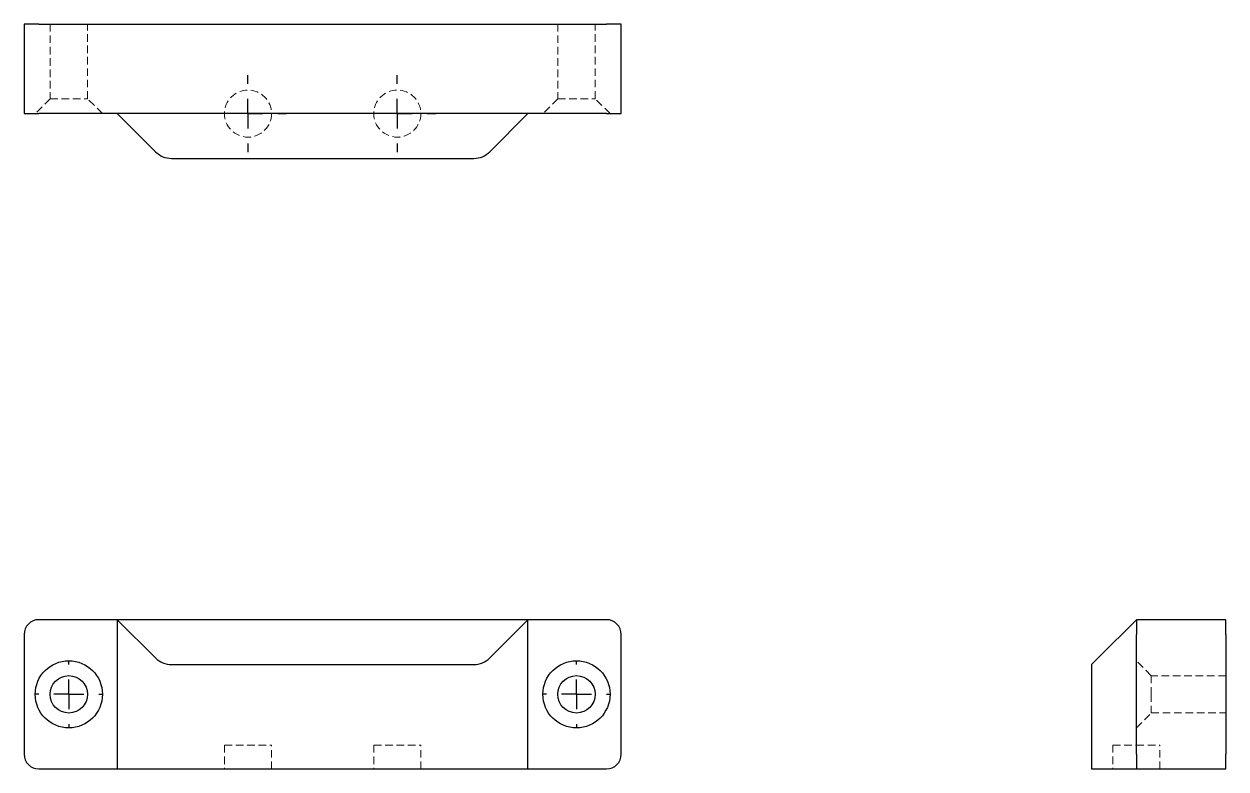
# Model space of a CAD drawing. Header units: millimetres. Extents: x 33 to 234, y 44 to 169.
import ezdxf

# ---------------------------------------------------------------- set-up
doc = ezdxf.new("R2010")
doc.units = ezdxf.units.MM
doc.linetypes.add('HIDDEN', pattern=[1.905, 1.27, -0.635])
doc.layers.add('10', color=7, linetype='Continuous')

# ---------------------------------------------------------------- blocks, each defined once
blk = doc.blocks.new('SW_CENTERMARKSYMBOL_0')
at = {"layer": '10', "color": 0}
for p, q in [((0, 5), (0, 5.625)), ((0, 0), (0, 2.5)), ((-5, 0), (-5.625, 0)), ((0, 0), (-2.5, 0)), ((0, 0), (0, -2.5)), ((0, 0), (2.5, 0)), ((5, 0), (5.625, 0)), ((0, -5), (0, -5.625))]:
    blk.add_line(p, q, dxfattribs=at)
blk = doc.blocks.new('SW_CENTERMARKSYMBOL_1')
at = {"layer": '10', "color": 0}
for p, q in [((0, 5), (0, 5.625)), ((0, 0), (0, 2.5)), ((-5, 0), (-5.625, 0)), ((0, 0), (-2.5, 0)), ((0, 0), (0, -2.5)), ((0, 0), (2.5, 0)), ((5, 0), (5.625, 0)), ((0, -5), (0, -5.625))]:
    blk.add_line(p, q, dxfattribs=at)
blk = doc.blocks.new('SW_CENTERMARKSYMBOL_2')
at = {"layer": '10', "color": 0}
for p, q in [((0, 5), (0, 6.4375)), ((0, 0), (0, 2.5)), ((-5, 0), (-6.4375, 0)), ((0, 0), (-2.5, 0)), ((0, 0), (0, -2.5)), ((0, 0), (2.5, 0)), ((5, 0), (6.4375, 0)), ((0, -5), (0, -6.4375))]:
    blk.add_line(p, q, dxfattribs=at)
blk = doc.blocks.new('SW_CENTERMARKSYMBOL_3')
at = {"layer": '10', "color": 0}
for p, q in [((0, 5), (0, 6.4375)), ((0, 0), (0, 2.5)), ((-5, 0), (-6.4375, 0)), ((0, 0), (-2.5, 0)), ((0, 0), (0, -2.5)), ((0, 0), (2.5, 0)), ((5, 0), (6.4375, 0)), ((0, -5), (0, -6.4375))]:
    blk.add_line(p, q, dxfattribs=at)

msp = doc.modelspace()

# ---------------------------------------------------------------- linework, layer by layer
at = {"color": 7, "linetype": 'Continuous', "lineweight": 25}
for p, q in [((33, 169.25), (33, 154.25)), ((35.5, 169.25), (33, 169.25)), ((35.5, 169.25), (130.5, 169.25)), ((133, 169.25), (130.5, 169.25)), ((133, 154.25), (133, 169.25)), ((33, 154.25), (35.5, 154.25)), ((48.62, 154.25), (35.5, 154.25)), ((117.38, 154.25), (48.62, 154.25)), ((48.62, 154.25), (55.03, 147.85)), ((110.97, 147.85), (117.38, 154.25)), ((130.5, 154.25), (117.38, 154.25)), ((130.5, 154.25), (133, 154.25)), ((57.68, 146.75), (108.32, 146.75)), ((48.62, 69.5), (35.5, 69.5)), ((48.62, 69.5), (55.03, 63.1)), ((117.38, 69.5), (48.62, 69.5)), ((48.62, 69.5), (48.62, 44.5)), ((110.97, 63.1), (117.38, 69.5)), ((117.38, 44.5), (117.38, 69.5)), ((130.5, 69.5), (117.38, 69.5)), ((212.85, 63.1), (219.25, 69.5)), ((234.25, 69.5), (219.25, 69.5)), ((219.25, 69.5), (219.25, 67)), ((234.25, 67), (234.25, 69.5)), ((33, 67), (33, 47)), ((133, 47), (133, 67)), ((219.25, 47), (219.25, 67)), ((234.25, 67), (234.25, 47)), ((212.85, 63.1), (211.75, 62)), ((57.68, 62), (108.32, 62)), ((211.75, 62), (211.75, 44.5)), ((219.25, 47), (219.25, 44.5)), ((234.25, 44.5), (234.25, 47)), ((35.5, 44.5), (48.62, 44.5)), ((48.62, 44.5), (55.03, 44.5)), ((55.03, 44.5), (57.68, 44.5)), ((57.68, 44.5), (108.32, 44.5)), ((108.32, 44.5), (110.97, 44.5)), ((110.97, 44.5), (117.38, 44.5)), ((117.38, 44.5), (130.5, 44.5)), ((211.75, 44.5), (212.85, 44.5)), ((212.85, 44.5), (219.25, 44.5)), ((219.25, 44.5), (234.25, 44.5))]:
    msp.add_line(p, q, dxfattribs=at)
at = {"color": 7, "linetype": 'HIDDEN', "lineweight": 18}
for p, q in [((37.38, 169.25), (37.38, 156.75)), ((43.62, 156.75), (43.62, 169.25)), ((122.38, 169.25), (122.38, 156.75)), ((128.62, 156.75), (128.62, 169.25)), ((37.38, 156.75), (34.88, 154.25)), ((37.38, 156.75), (43.62, 156.75)), ((46.12, 154.25), (43.62, 156.75)), ((122.38, 156.75), (119.88, 154.25)), ((122.38, 156.75), (128.62, 156.75)), ((131.12, 154.25), (128.62, 156.75)), ((221.75, 60.12), (219.25, 62.62)), ((221.75, 60.12), (221.75, 57)), ((234.25, 60.12), (221.75, 60.12)), ((221.75, 57), (221.75, 53.88)), ((219.25, 51.38), (221.75, 53.88)), ((221.75, 53.88), (234.25, 53.88)), ((66.56, 48.5), (74.44, 48.5)), ((66.56, 48.5), (66.56, 44.5)), ((74.44, 44.5), (74.44, 48.5)), ((91.56, 48.5), (99.44, 48.5)), ((91.56, 48.5), (91.56, 44.5)), ((99.44, 44.5), (99.44, 48.5)), ((215.31, 48.5), (219.25, 48.5)), ((215.31, 48.5), (215.31, 44.5)), ((219.25, 48.5), (223.19, 48.5)), ((223.19, 44.5), (223.19, 48.5))]:
    msp.add_line(p, q, dxfattribs=at)
for centre in [(70.5, 154.25), (95.5, 154.25)]:
    msp.add_circle(centre, 3.94, dxfattribs=at)
at = {"color": 7, "linetype": 'Continuous', "lineweight": 25}
for centre, radius in [((40.5, 57), 5.62), ((125.5, 57), 5.62), ((40.5, 57), 3.13), ((125.5, 57), 3.13)]:
    msp.add_circle(centre, radius, dxfattribs=at)
for centre, radius, start, end in [((57.68, 150.5), 3.75, 225, 270), ((108.32, 150.5), 3.75, 270, 315), ((35.5, 67), 2.5, 90, 180), ((130.5, 67), 2.5, 0, 90), ((57.68, 65.75), 3.75, 225, 270), ((108.32, 65.75), 3.75, 270, 315), ((35.5, 47), 2.5, 180, 270), ((130.5, 47), 2.5, 270, 0)]:
    msp.add_arc(centre, radius, start, end, dxfattribs=at)

# ---------------------------------------------------------------- block references
at = {"layer": '10'}
for name, p in [('SW_CENTERMARKSYMBOL_3', (70.5, 154.25)), ('SW_CENTERMARKSYMBOL_2', (95.5, 154.25)), ('SW_CENTERMARKSYMBOL_1', (40.5, 57)), ('SW_CENTERMARKSYMBOL_0', (125.5, 57))]:
    msp.add_blockref(name, p, dxfattribs=at)

doc.saveas('drawing.dxf')
